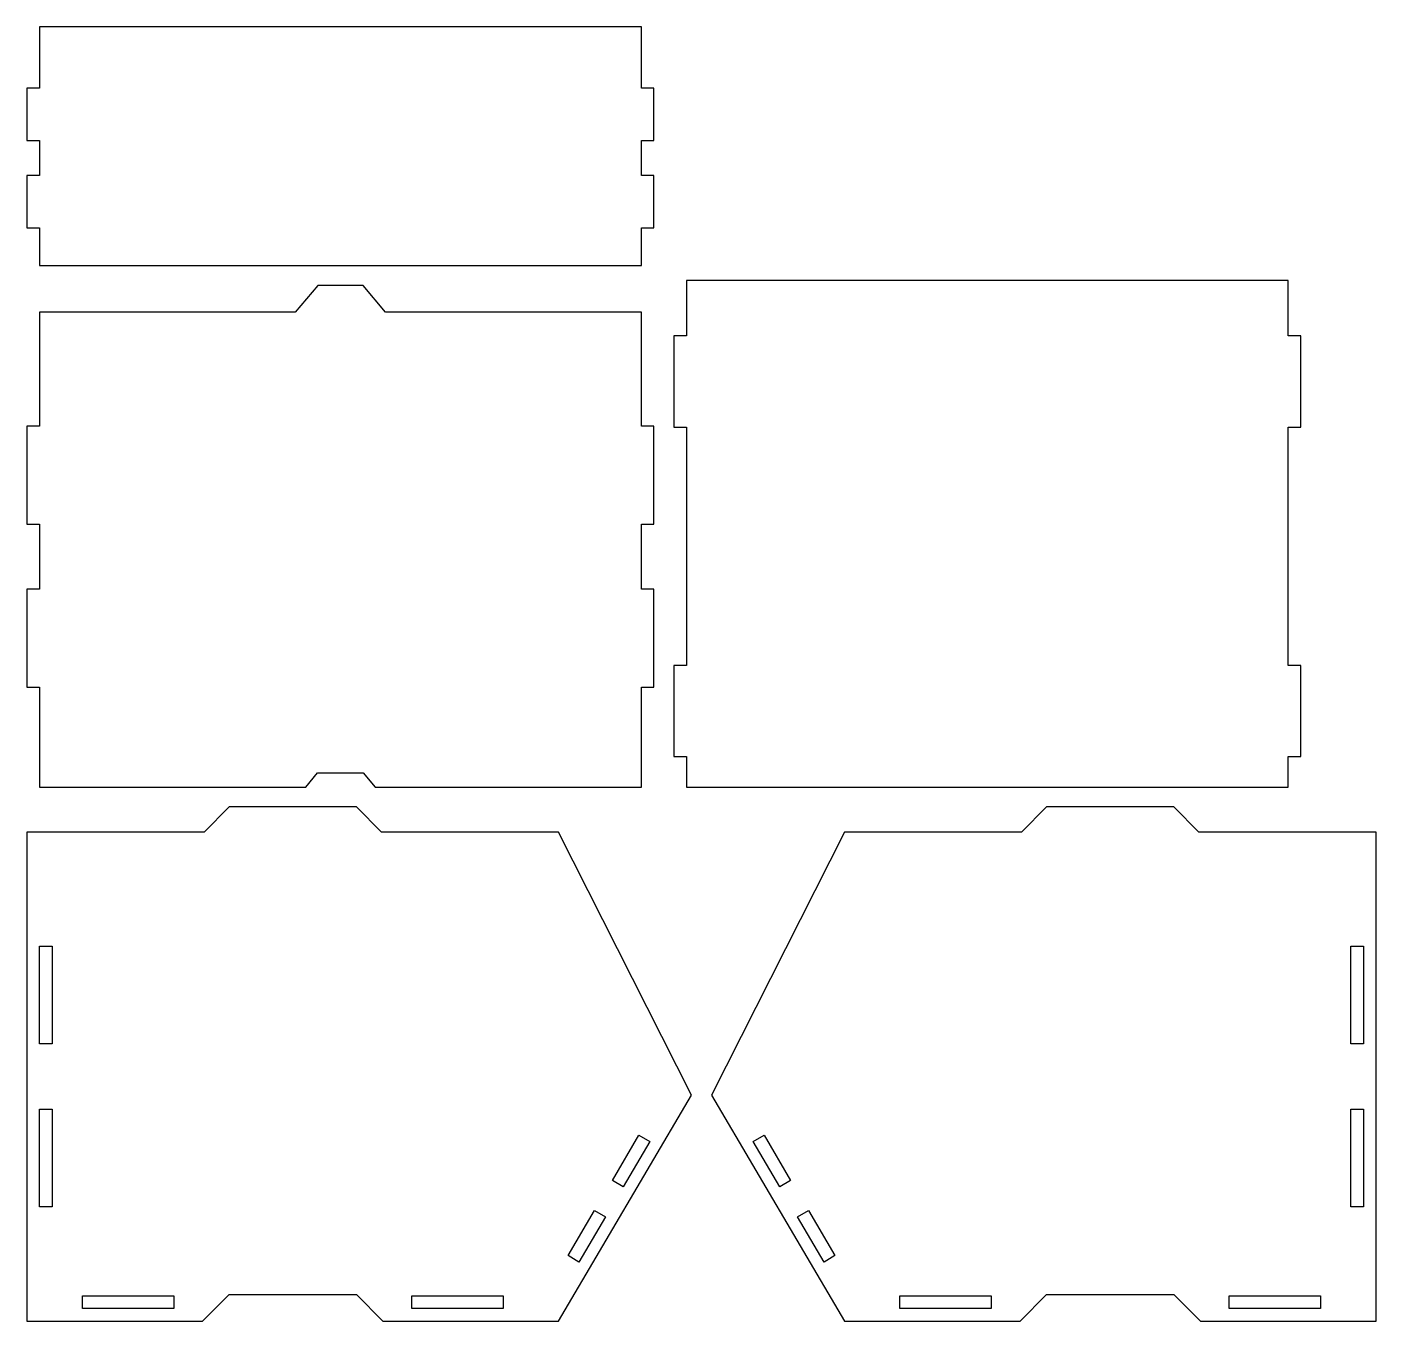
# Model space of a CAD drawing. Header units: millimetres. Extents: x 0 to 215, y 0 to 206.
import ezdxf

# ---------------------------------------------------------------- set-up
doc = ezdxf.new("R2010")
doc.units = ezdxf.units.MM
doc.layers.get('0').update_dxf_attribs({"linetype": 'CONTINUOUS'})

msp = doc.modelspace()

# ---------------------------------------------------------------- linework, layer by layer
for p, q in [((98, 206.414), (2, 206.414)), ((2, 206.414), (2, 196.665)), ((98, 196.665), (98, 206.414)), ((2, 196.665), (0, 196.665)), ((0, 196.665), (0, 188.31)), ((100, 196.665), (98, 196.665)), ((100, 188.31), (100, 196.665)), ((0, 188.31), (2, 188.31)), ((2, 188.31), (2, 182.74)), ((98, 182.74), (98, 188.31)), ((98, 188.31), (100, 188.31)), ((2, 182.74), (0, 182.74)), ((0, 182.74), (0, 174.384)), ((100, 182.74), (98, 182.74)), ((100, 174.384), (100, 182.74)), ((0, 174.384), (2, 174.384)), ((2, 174.384), (2, 168.35)), ((98, 174.384), (100, 174.384)), ((98, 168.35), (98, 174.384)), ((2, 168.35), (98, 168.35)), ((201.175, 165.976), (105.175, 165.976)), ((105.175, 165.976), (105.175, 157.122)), ((201.175, 157.122), (201.175, 165.976)), ((46.4, 165.175), (42.801, 160.925)), ((53.6, 165.175), (46.4, 165.175)), ((57.199, 160.925), (53.6, 165.175)), ((42.801, 160.925), (2, 160.925)), ((2, 160.925), (2, 142.725)), ((98, 160.925), (57.199, 160.925)), ((98, 142.725), (98, 160.925)), ((105.175, 157.122), (103.175, 157.122)), ((103.175, 157.122), (103.175, 142.562)), ((203.175, 157.122), (201.175, 157.122)), ((203.175, 142.562), (203.175, 157.122)), ((2, 142.725), (0, 142.725)), ((0, 142.725), (0, 127.125)), ((100, 142.725), (98, 142.725)), ((100, 127.125), (100, 142.725)), ((103.175, 142.562), (105.175, 142.562)), ((105.175, 142.562), (105.175, 104.589)), ((201.175, 104.589), (201.175, 142.562)), ((201.175, 142.562), (203.175, 142.562)), ((0, 127.125), (2, 127.125)), ((2, 127.125), (2, 116.725)), ((98, 116.725), (98, 127.125)), ((98, 127.125), (100, 127.125)), ((2, 116.725), (0, 116.725)), ((0, 116.725), (0, 101.125)), ((100, 116.725), (98, 116.725)), ((100, 101.125), (100, 116.725)), ((105.175, 104.589), (103.175, 104.589)), ((103.175, 104.589), (103.175, 90.029)), ((203.175, 104.589), (201.175, 104.589)), ((203.175, 90.029), (203.175, 104.589)), ((0, 101.125), (2, 101.125)), ((2, 101.125), (2, 85.175)), ((98, 101.125), (100, 101.125)), ((98, 85.175), (98, 101.125)), ((103.175, 90.029), (105.175, 90.029)), ((105.175, 90.029), (105.175, 85.175)), ((201.175, 90.029), (203.175, 90.029)), ((201.175, 85.175), (201.175, 90.029)), ((44.457, 85.175), (46.361, 87.425)), ((46.361, 87.425), (53.639, 87.425)), ((53.639, 87.425), (55.543, 85.175)), ((2, 85.175), (44.457, 85.175)), ((55.543, 85.175), (98, 85.175)), ((105.175, 85.175), (201.175, 85.175)), ((32.267, 82), (28.268, 78)), ((52.533, 82), (32.267, 82)), ((56.532, 78), (52.533, 82)), ((162.642, 82), (158.643, 78)), ((182.908, 82), (162.642, 82)), ((186.907, 78), (182.908, 82)), ((28.268, 78), (0, 78)), ((0, 78), (0, 0)), ((84.8, 78), (56.532, 78)), ((106, 36), (84.8, 78)), ((130.375, 78), (109.175, 36)), ((158.643, 78), (130.375, 78)), ((215.175, 78), (186.907, 78)), ((215.175, 0), (215.175, 78)), ((1.999, 44.199), (1.999, 59.801)), ((1.999, 59.801), (4.001, 59.801)), ((4.001, 59.801), (4.001, 44.199)), ((211.174, 44.199), (211.174, 59.801)), ((211.174, 59.801), (213.176, 59.801)), ((213.176, 59.801), (213.176, 44.199)), ((4.001, 44.199), (1.999, 44.199)), ((213.176, 44.199), (211.174, 44.199)), ((84.8, 0), (106, 36)), ((109.175, 36), (130.375, 0)), ((1.999, 18.199), (1.999, 33.801)), ((1.999, 33.801), (4.001, 33.801)), ((4.001, 33.801), (4.001, 18.199)), ((211.174, 18.199), (211.174, 33.801)), ((211.174, 33.801), (213.176, 33.801)), ((213.176, 33.801), (213.176, 18.199)), ((93.366, 22.43), (97.606, 29.631)), ((99.331, 28.615), (95.09, 21.414)), ((97.606, 29.631), (99.331, 28.615)), ((115.844, 28.615), (117.569, 29.631)), ((120.085, 21.414), (115.844, 28.615)), ((117.569, 29.631), (121.809, 22.43)), ((95.09, 21.414), (93.366, 22.43)), ((121.809, 22.43), (120.085, 21.414)), ((4.001, 18.199), (1.999, 18.199)), ((86.299, 10.43), (90.54, 17.631)), ((90.54, 17.631), (92.264, 16.615)), ((122.911, 16.615), (124.635, 17.631)), ((124.635, 17.631), (128.876, 10.43)), ((213.176, 18.199), (211.174, 18.199)), ((92.264, 16.615), (88.023, 9.414)), ((127.152, 9.414), (122.911, 16.615)), ((88.023, 9.414), (86.299, 10.43)), ((128.876, 10.43), (127.152, 9.414)), ((8.853, 1.999), (8.853, 4.001)), ((8.853, 4.001), (23.414, 4.001)), ((23.414, 4.001), (23.414, 1.999)), ((28.018, 0), (32.267, 4.25)), ((32.267, 4.25), (52.533, 4.25)), ((52.533, 4.25), (56.782, 0)), ((61.386, 1.999), (61.386, 4.001)), ((61.386, 4.001), (75.947, 4.001)), ((75.947, 4.001), (75.947, 1.999)), ((139.228, 1.999), (139.228, 4.001)), ((139.228, 4.001), (153.789, 4.001)), ((153.789, 4.001), (153.789, 1.999)), ((158.393, 0), (162.642, 4.25)), ((162.642, 4.25), (182.908, 4.25)), ((182.908, 4.25), (187.157, 0)), ((191.761, 1.999), (191.761, 4.001)), ((191.761, 4.001), (206.322, 4.001)), ((206.322, 4.001), (206.322, 1.999)), ((0, 0), (28.018, 0)), ((23.414, 1.999), (8.853, 1.999)), ((56.782, 0), (84.8, 0)), ((75.947, 1.999), (61.386, 1.999)), ((130.375, 0), (158.393, 0)), ((153.789, 1.999), (139.228, 1.999)), ((187.157, 0), (215.175, 0)), ((206.322, 1.999), (191.761, 1.999))]:
    msp.add_line(p, q)

doc.saveas('drawing.dxf')
